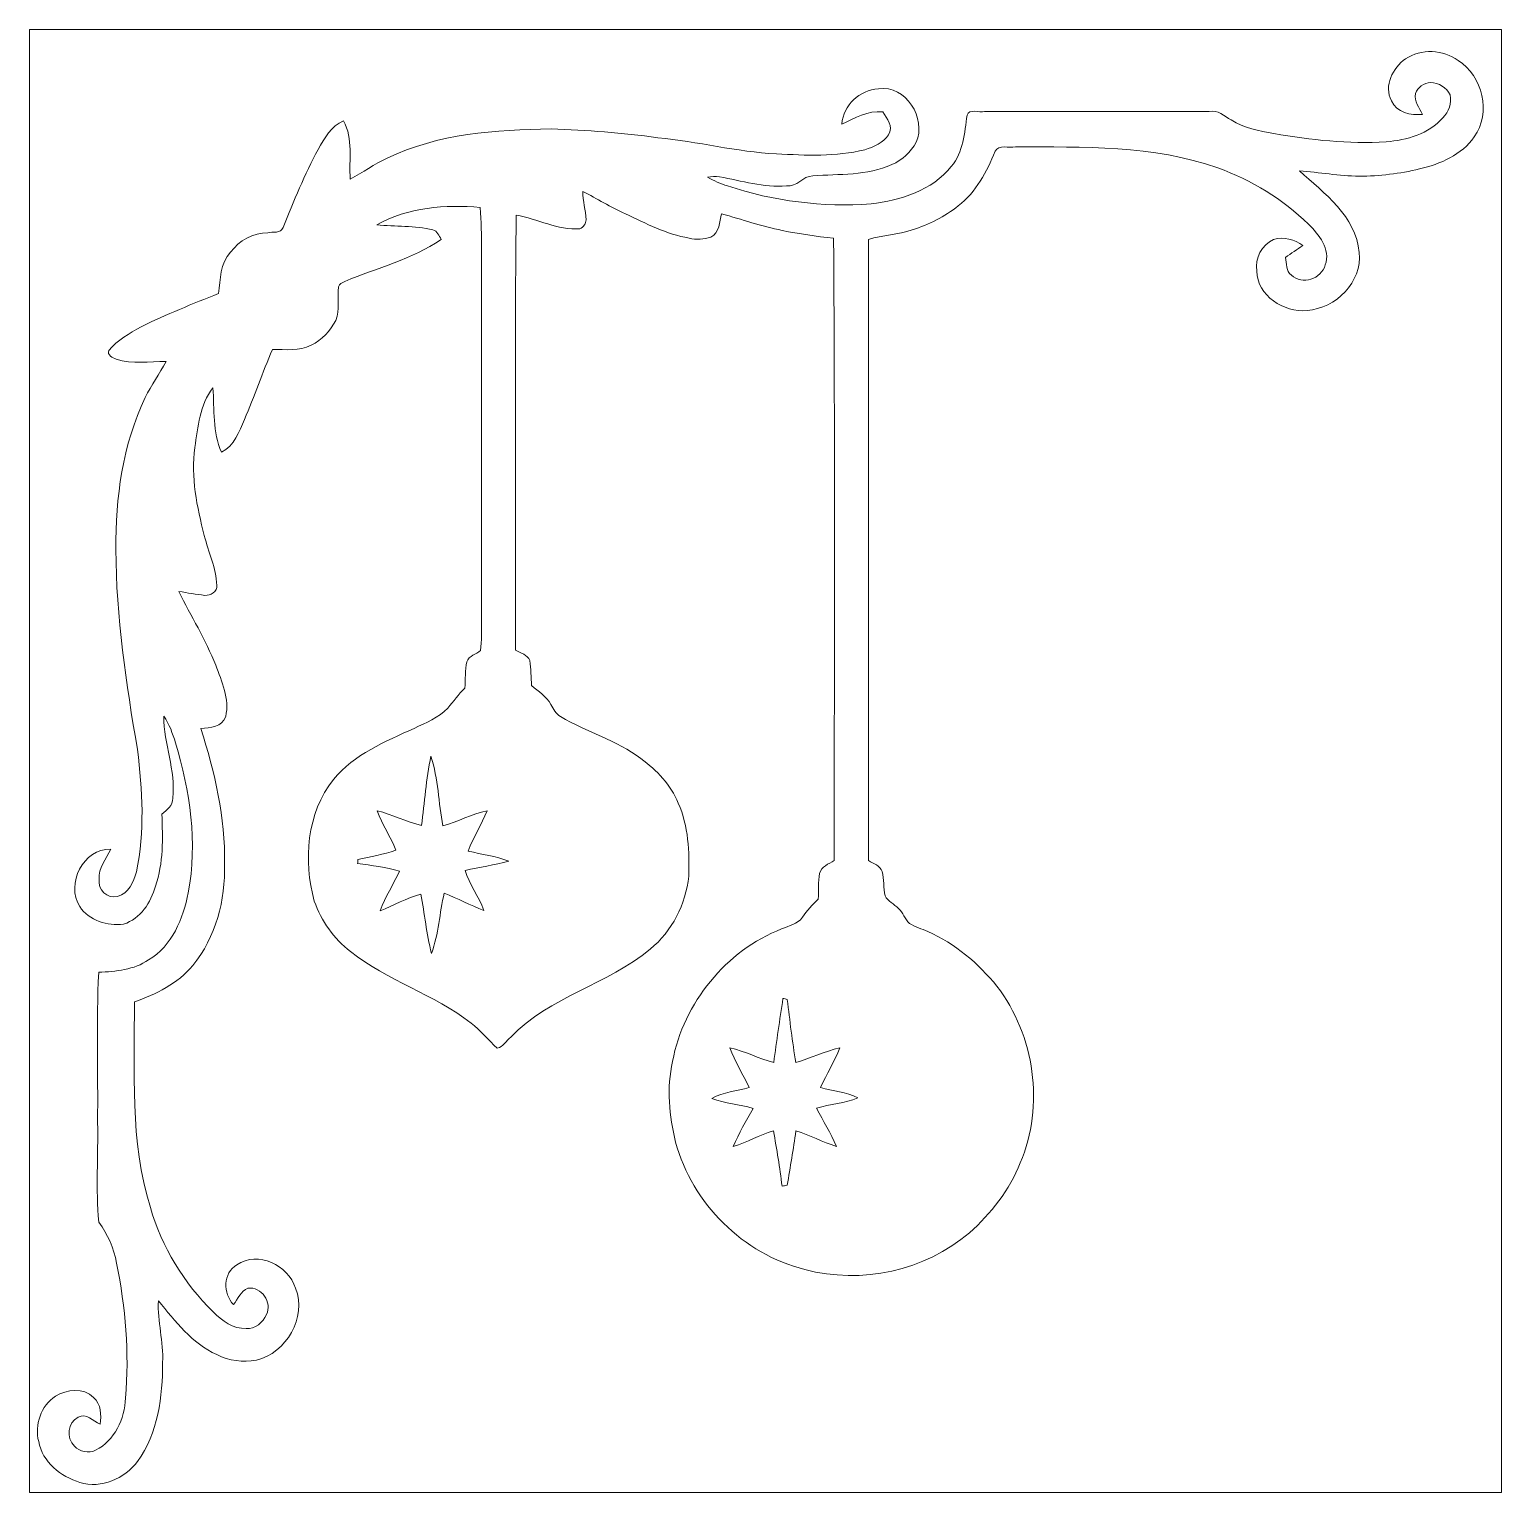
# Model space of a CAD drawing. Header units: centimetres. Extents: x -16.8 to 16.8, y -16.7 to 16.7.
import ezdxf

# ---------------------------------------------------------------- set-up
doc = ezdxf.new("R2010")
doc.units = ezdxf.units.CM
doc.header["$MEASUREMENT"] = 0
doc.layers.add('Layer 1', color=7, linetype='Continuous')

msp = doc.modelspace()

# ---------------------------------------------------------------- linework, layer by layer
at = {"layer": 'Layer 1', "lineweight": 9}
for points, knots in [([(-16.77458, 16.66875), (-16.77458, 16.66875), (16.77458, 16.66875), (16.77458, 16.66875), (16.77458, 16.66875), (16.77458, 16.66875), (16.77458, -16.66875), (16.77458, -16.66875), (16.77458, -16.66875), (16.77458, -16.66875), (-16.77458, -16.66875), (-16.77458, -16.66875), (-16.77458, -16.66875), (-16.77458, -16.66875), (-16.77458, 16.66875), (-16.77458, 16.66875), (-16.77458, 16.66875), (-16.77458, 16.66875), (-16.77458, 16.66875), (-16.77458, 16.66875)], [0, 0, 0, 0, 0.16666667, 0.16666667, 0.16666667, 0.16666667, 0.33333333, 0.33333333, 0.33333333, 0.33333333, 0.5, 0.5, 0.5, 0.5, 0.66666667, 0.66666667, 0.66666667, 0.66666667, 1, 1, 1, 1]), ([(14.58771, 15.99847), (14.29667, 15.79633), (14.08042, 15.3864), (14.26598, 15.0435), (14.26598, 15.0435), (14.37605, 14.77433), (14.70977, 14.7066), (14.96977, 14.73341), (14.96977, 14.73341), (14.90204, 14.88652), (14.77292, 15.02727), (14.81208, 15.2086), (14.81208, 15.2086), (14.85794, 15.3543), (15.00893, 15.44391), (15.15533, 15.45802), (15.15533, 15.45802), (15.33878, 15.4559), (15.52399, 15.34619), (15.59983, 15.17615), (15.59983, 15.17615), (15.64781, 14.98953), (15.56949, 14.78844), (15.43367, 14.65827), (15.43367, 14.65827), (15.12006, 14.28327), (14.61382, 14.1478), (14.14568, 14.10758), (14.14568, 14.10758), (13.28773, 14.05396), (12.42801, 14.15203), (11.58275, 14.2942), (11.58275, 14.2942), (11.2522, 14.36829), (10.89942, 14.41027), (10.61297, 14.60571), (10.61297, 14.60571), (10.45386, 14.69319), (10.31028, 14.84559), (10.10849, 14.79903), (10.10849, 14.79903), (8.40281, 14.80256), (6.69678, 14.79515), (4.99075, 14.8022), (4.99075, 14.8022), (4.87645, 14.75458), (4.64291, 14.88087), (4.59352, 14.71507), (4.59352, 14.71507), (4.53425, 14.3129), (4.51026, 13.87299), (4.23439, 13.54702), (4.23439, 13.54702), (3.79412, 12.99492), (3.07904, 12.77867), (2.40559, 12.69436), (2.40559, 12.69436), (1.3021, 12.61498), (0.18415, 12.75292), (-0.86501, 13.10428), (-0.86501, 13.10428), (-1.02447, 13.15191), (-1.17722, 13.21999), (-1.31974, 13.30501), (-1.31974, 13.30501), (-1.22978, 13.3163), (-1.13771, 13.32653), (-1.04704, 13.30995), (-1.04704, 13.30995), (-0.54257, 13.22387), (-0.04128, 13.06019), (0.47731, 13.10816), (0.47731, 13.10816), (0.7172, 13.06901), (0.84914, 13.33041), (1.0795, 13.33394), (1.0795, 13.33394), (1.68134, 13.37769), (2.31775, 13.32759), (2.87937, 13.59394), (2.87937, 13.59394), (3.11891, 13.68496), (3.31047, 13.87722), (3.43676, 14.09665), (3.43676, 14.09665), (3.67065, 14.63887), (3.20287, 15.41604), (2.57316, 15.31267), (2.57316, 15.31267), (2.14877, 15.29256), (1.76636, 14.9412), (1.74166, 14.51187), (1.74166, 14.51187), (2.03764, 14.65404), (2.32904, 14.82513), (2.67511, 14.79056), (2.67511, 14.79056), (2.76825, 14.63675), (2.91536, 14.45966), (2.8067, 14.2681), (2.8067, 14.2681), (2.68534, 14.08712), (2.46768, 13.98834), (2.26342, 13.92908), (2.26342, 13.92908), (1.6069, 13.76045), (0.91969, 13.80243), (0.24977, 13.83242), (0.24977, 13.83242), (-0.6604, 13.88357), (-1.54658, 14.11111), (-2.45181, 14.20213), (-2.45181, 14.20213), (-3.25896, 14.31396), (-4.07282, 14.37464), (-4.88703, 14.40074), (-4.88703, 14.40074), (-6.15209, 14.38734), (-7.46231, 14.29314), (-8.62013, 13.73787), (-8.62013, 13.73787), (-8.91575, 13.60382), (-9.1754, 13.4052), (-9.46468, 13.26021), (-9.46468, 13.26021), (-9.49501, 13.69907), (-9.39236, 14.18096), (-9.61461, 14.58313), (-9.61461, 14.58313), (-9.90247, 14.47659), (-10.04676, 14.18414), (-10.19563, 13.93684), (-10.19563, 13.93684), (-10.50643, 13.36428), (-10.74738, 12.75715), (-10.99538, 12.15602), (-10.99538, 12.15602), (-11.04265, 12.01349), (-11.23562, 12.06359), (-11.34004, 12.03642), (-11.34004, 12.03642), (-11.6773, 12.04207), (-11.99268, 11.85721), (-12.19059, 11.59087), (-12.19059, 11.59087), (-12.42766, 11.34251), (-12.42801, 10.97351), (-12.46223, 10.65389), (-12.46223, 10.65389), (-13.05666, 10.41329), (-13.65497, 10.17905), (-14.23, 9.8933), (-14.23, 9.8933), (-14.4974, 9.74866), (-14.76869, 9.59026), (-14.9666, 9.35461), (-14.9666, 9.35461), (-15.00964, 9.24384), (-14.87734, 9.19127), (-14.79691, 9.15635), (-14.79691, 9.15635), (-14.42932, 9.0364), (-14.03879, 9.10484), (-13.66026, 9.10202), (-13.66026, 9.10202), (-13.80984, 8.82297), (-13.99928, 8.5665), (-14.13404, 8.27899), (-14.13404, 8.27899), (-14.65157, 7.2069), (-14.81631, 5.99616), (-14.8022, 4.81542), (-14.8022, 4.81542), (-14.80326, 3.28366), (-14.56972, 1.76601), (-14.3129, 0.25964), (-14.3129, 0.25964), (-14.19684, -0.66287), (-14.14392, -1.61043), (-14.33724, -2.52659), (-14.33724, -2.52659), (-14.40639, -2.75519), (-14.51116, -3.02084), (-14.77045, -3.08398), (-14.77045, -3.08398), (-14.99553, -3.15383), (-15.22095, -2.92241), (-15.18708, -2.70051), (-15.18708, -2.70051), (-15.20331, -2.43734), (-15.02974, -2.23203), (-14.92179, -2.00978), (-14.92179, -2.00978), (-15.54621, -1.99108), (-15.95226, -2.79964), (-15.62876, -3.31505), (-15.62876, -3.31505), (-15.41533, -3.63573), (-14.99976, -3.76626), (-14.62934, -3.71651), (-14.62934, -3.71651), (-14.24199, -3.59833), (-14.00563, -3.22298), (-13.90333, -2.85115), (-13.90333, -2.85115), (-13.71953, -2.32339), (-13.73293, -1.76036), (-13.75798, -1.21073), (-13.75798, -1.21073), (-13.64121, -1.1176), (-13.50363, -1.01671), (-13.50927, -0.84596), (-13.50927, -0.84596), (-13.43625, -0.21273), (-13.71283, 0.39158), (-13.71388, 1.01882), (-13.71388, 1.01882), (-13.58194, 0.84032), (-13.51421, 0.62583), (-13.44613, 0.41769), (-13.44613, 0.41769), (-13.11487, -0.68439), (-12.93848, -1.85984), (-13.15579, -3.00179), (-13.15579, -3.00179), (-13.27362, -3.58951), (-13.51739, -4.21146), (-14.0589, -4.53143), (-14.0589, -4.53143), (-14.39157, -4.76074), (-14.80432, -4.79354), (-15.19484, -4.81506), (-15.19484, -4.81506), (-15.25446, -5.95454), (-15.20825, -7.09648), (-15.22201, -8.23736), (-15.22201, -8.23736), (-15.20402, -8.99372), (-15.26505, -9.7536), (-15.19273, -10.50749), (-15.19273, -10.50749), (-14.9927, -10.78583), (-14.84948, -11.10192), (-14.79021, -11.44305), (-14.79021, -11.44305), (-14.58136, -12.45059), (-14.49881, -13.48952), (-14.58313, -14.5161), (-14.58313, -14.5161), (-14.60571, -14.98812), (-14.83148, -15.48236), (-15.26646, -15.70602), (-15.26646, -15.70602), (-15.42556, -15.78469), (-15.63229, -15.73918), (-15.75082, -15.60971), (-15.75082, -15.60971), (-15.93744, -15.42627), (-15.90922, -15.07455), (-15.66792, -14.95319), (-15.66792, -14.95319), (-15.4813, -14.84277), (-15.32537, -15.04597), (-15.16521, -15.11229), (-15.16521, -15.11229), (-15.1324, -14.90027), (-15.13734, -14.65262), (-15.31726, -14.50587), (-15.31726, -14.50587), (-15.54057, -14.26139), (-15.92474, -14.31854), (-16.18192, -14.47482), (-16.18192, -14.47482), (-16.50824, -14.68896), (-16.66663, -15.13205), (-16.56327, -15.50529), (-16.56327, -15.50529), (-16.48178, -15.97378), (-16.06056, -16.30856), (-15.62312, -16.43733), (-15.62312, -16.43733), (-15.14193, -16.58902), (-14.60112, -16.35548), (-14.31114, -15.95967), (-14.31114, -15.95967), (-13.84829, -15.31373), (-13.73611, -14.47976), (-13.73858, -13.70506), (-13.73858, -13.70506), (-13.716, -13.23234), (-13.85993, -12.77126), (-13.83524, -12.29924), (-13.83524, -12.29924), (-13.45389, -12.76773), (-13.06971, -13.26621), (-12.50491, -13.52621), (-12.50491, -13.52621), (-12.23257, -13.68107), (-11.90731, -13.69377), (-11.60357, -13.65321), (-11.60357, -13.65321), (-10.922, -13.48493), (-10.44504, -12.68307), (-10.70928, -12.01314), (-10.70928, -12.01314), (-10.88461, -11.4875), (-11.55982, -11.14496), (-12.04771, -11.48221), (-12.04771, -11.48221), (-12.36839, -11.66389), (-12.36274, -12.13414), (-12.12391, -12.38462), (-12.12391, -12.38462), (-12.0209, -12.26009), (-11.96128, -12.07276), (-11.79759, -12.01208), (-11.79759, -12.01208), (-11.48997, -11.96975), (-11.22786, -12.33805), (-11.37461, -12.61428), (-11.37461, -12.61428), (-11.45293, -12.78996), (-11.63108, -12.94694), (-11.83393, -12.92966), (-11.83393, -12.92966), (-12.1352, -12.948), (-12.38462, -12.7508), (-12.58782, -12.55289), (-12.58782, -12.55289), (-13.25563, -11.89743), (-13.75304, -11.07123), (-14.01904, -10.17376), (-14.01904, -10.17376), (-14.48964, -8.65893), (-14.37534, -7.0545), (-14.38346, -5.48922), (-14.38346, -5.48922), (-13.8871, -5.31248), (-13.39427, -5.07189), (-13.05207, -4.65772), (-13.05207, -4.65772), (-12.52432, -4.01673), (-12.30877, -3.16512), (-12.32606, -2.34597), (-12.32606, -2.34597), (-12.3123, -1.29434), (-12.54901, -0.25788), (-12.86581, 0.73872), (-12.86581, 0.73872), (-12.65626, 0.76447), (-12.38603, 0.77223), (-12.30171, 1.01141), (-12.30171, 1.01141), (-12.20999, 1.4157), (-12.39167, 1.81116), (-12.52926, 2.18193), (-12.52926, 2.18193), (-12.7575, 2.76754), (-13.09335, 3.30059), (-13.36993, 3.86256), (-13.36993, 3.86256), (-13.17202, 3.83364), (-12.97552, 3.79589), (-12.7762, 3.77437), (-12.7762, 3.77437), (-12.64708, 3.76273), (-12.49045, 3.85974), (-12.50315, 4.00262), (-12.50315, 4.00262), (-12.51867, 4.39773), (-12.69612, 4.75686), (-12.7889, 5.13539), (-12.7889, 5.13539), (-12.95929, 5.78908), (-13.09688, 6.46606), (-13.00692, 7.14446), (-13.00692, 7.14446), (-12.93495, 7.61012), (-12.89332, 8.11671), (-12.59311, 8.50265), (-12.59311, 8.50265), (-12.55959, 8.01405), (-12.60651, 7.49335), (-12.39591, 7.03545), (-12.39591, 7.03545), (-12.11016, 7.18185), (-11.98845, 7.50464), (-11.87415, 7.78369), (-11.87415, 7.78369), (-11.64484, 8.30721), (-11.46704, 8.85155), (-11.23527, 9.37401), (-11.23527, 9.37401), (-10.9414, 9.38389), (-10.62355, 9.32709), (-10.3565, 9.47667), (-10.3565, 9.47667), (-10.10779, 9.5885), (-9.91623, 9.80017), (-9.79346, 10.04041), (-9.79346, 10.04041), (-9.69398, 10.28453), (-9.7596, 10.5477), (-9.73138, 10.80064), (-9.73138, 10.80064), (-9.72079, 10.87367), (-9.64001, 10.89625), (-9.58462, 10.92694), (-9.58462, 10.92694), (-8.85261, 11.23915), (-8.05427, 11.42471), (-7.39352, 11.88544), (-7.39352, 11.88544), (-7.43903, 11.96763), (-7.47607, 12.07629), (-7.57802, 12.10239), (-7.57802, 12.10239), (-7.99712, 12.20258), (-8.43315, 12.17859), (-8.85966, 12.21387), (-8.85966, 12.21387), (-8.14987, 12.61886), (-7.29862, 12.68201), (-6.49993, 12.61251), (-6.49993, 12.61251), (-6.47912, 12.29536), (-6.47171, 11.97751), (-6.47206, 11.65931), (-6.47206, 11.65931), (-6.47453, 9.07239), (-6.47383, 6.48511), (-6.47277, 3.89819), (-6.47277, 3.89819), (-6.47665, 3.43747), (-6.4516, 2.97497), (-6.49288, 2.51531), (-6.49288, 2.51531), (-6.5973, 2.43205), (-6.75287, 2.39748), (-6.8072, 2.26272), (-6.8072, 2.26272), (-6.852, 2.06657), (-6.83225, 1.8609), (-6.85236, 1.66088), (-6.85236, 1.66088), (-6.99382, 1.51906), (-7.11306, 1.35855), (-7.23794, 1.20227), (-7.23794, 1.20227), (-7.45208, 0.98637), (-7.73642, 0.8703), (-8.00664, 0.7426), (-8.00664, 0.7426), (-8.66775, 0.44521), (-9.37189, 0.15522), (-9.84638, -0.41804), (-9.84638, -0.41804), (-10.4521, -1.19098), (-10.54171, -2.26942), (-10.28241, -3.19229), (-10.28241, -3.19229), (-10.12613, -3.64419), (-9.83791, -4.04989), (-9.45868, -4.34199), (-9.45868, -4.34199), (-8.61871, -5.00874), (-7.55544, -5.30895), (-6.71089, -5.97006), (-6.71089, -5.97006), (-6.48794, -6.13622), (-6.32072, -6.36199), (-6.11293, -6.54403), (-6.11293, -6.54403), (-5.97535, -6.52074), (-5.90832, -6.37187), (-5.80672, -6.29285), (-5.80672, -6.29285), (-4.92125, -5.36469), (-3.59728, -5.09552), (-2.62855, -4.2859), (-2.62855, -4.2859), (-2.12478, -3.88126), (-1.81928, -3.26461), (-1.75013, -2.62714), (-1.75013, -2.62714), (-1.73002, -2.06657), (-1.75613, -1.48378), (-1.9872, -0.96308), (-1.9872, -0.96308), (-2.15829, -0.54539), (-2.47756, -0.20673), (-2.83951, 0.05433), (-2.83951, 0.05433), (-3.39513, 0.47308), (-4.07564, 0.66393), (-4.67113, 1.01141), (-4.67113, 1.01141), (-4.78226, 1.06962), (-4.82741, 1.19027), (-4.89056, 1.28976), (-4.89056, 1.28976), (-4.9978, 1.46826), (-5.17137, 1.58962), (-5.33118, 1.71662), (-5.33118, 1.71662), (-5.34423, 1.90712), (-5.34141, 2.09938), (-5.37281, 2.28741), (-5.37281, 2.28741), (-5.42431, 2.42182), (-5.582, 2.45921), (-5.69489, 2.5273), (-5.69489, 2.5273), (-5.69101, 5.83177), (-5.71535, 9.13659), (-5.68254, 12.44071), (-5.68254, 12.44071), (-5.19395, 12.35146), (-4.73639, 12.09005), (-4.22769, 12.12674), (-4.22769, 12.12674), (-4.14479, 12.15813), (-4.09399, 12.24668), (-4.08905, 12.33241), (-4.08905, 12.33241), (-4.09646, 12.55042), (-4.16278, 12.76103), (-4.1656, 12.97905), (-4.1656, 12.97905), (-3.83928, 12.81324), (-3.52848, 12.61816), (-3.19405, 12.46717), (-3.19405, 12.46717), (-2.72415, 12.25056), (-2.25778, 12.00009), (-1.74061, 11.91542), (-1.74061, 11.91542), (-1.57762, 11.8685), (-1.4037, 11.88367), (-1.2446, 11.93659), (-1.2446, 11.93659), (-1.04916, 12.03149), (-1.04458, 12.28866), (-1.0033, 12.46928), (-1.0033, 12.46928), (-0.54222, 12.34158), (-0.09066, 12.17683), (0.38135, 12.09111), (0.38135, 12.09111), (0.76694, 12.00644), (1.15852, 11.95423), (1.55046, 11.91048), (1.55046, 11.91048), (1.5875, 7.18467), (1.56563, 2.45745), (1.56669, -2.26907), (1.56669, -2.26907), (1.44145, -2.34668), (1.27176, -2.40453), (1.22837, -2.56187), (1.22837, -2.56187), (1.20156, -2.75555), (1.21179, -2.95275), (1.20156, -3.14819), (1.20156, -3.14819), (1.06645, -3.27237), (0.94192, -3.40783), (0.84032, -3.56094), (0.84032, -3.56094), (0.73448, -3.72181), (0.53058, -3.74967), (0.36795, -3.82552), (0.36795, -3.82552), (-0.90205, -4.32188), (-1.86267, -5.51074), (-2.11878, -6.84495), (-2.11878, -6.84495), (-2.25531, -7.45243), (-2.19357, -8.08637), (-2.04999, -8.68609), (-2.04999, -8.68609), (-1.6704, -10.08204), (-0.50624, -11.23809), (0.89994, -11.58699), (0.89994, -11.58699), (2.18581, -11.92989), (3.63396, -11.61803), (4.64644, -10.74949), (4.64644, -10.74949), (5.14279, -10.31311), (5.55872, -9.77406), (5.80531, -9.15776), (5.80531, -9.15776), (6.36341, -7.84966), (6.13586, -6.25616), (5.27367, -5.13221), (5.27367, -5.13221), (4.84999, -4.60798), (4.31835, -4.15925), (3.69923, -3.88549), (3.69923, -3.88549), (3.56023, -3.8227), (3.4103, -3.78213), (3.28154, -3.69958), (3.28154, -3.69958), (3.17182, -3.6068), (3.13655, -3.45405), (3.0286, -3.3595), (3.0286, -3.3595), (2.93299, -3.25861), (2.79188, -3.19828), (2.7238, -3.07411), (2.7238, -3.07411), (2.69346, -2.88854), (2.69487, -2.69875), (2.66171, -2.5146), (2.66171, -2.5146), (2.60879, -2.38337), (2.45886, -2.34033), (2.34879, -2.27013), (2.34879, -2.27013), (2.34068, 2.44828), (2.35091, 7.16703), (2.34386, 11.88544), (2.34386, 11.88544), (2.67194, 11.9828), (3.02013, 11.99303), (3.34398, 12.10627), (3.34398, 12.10627), (3.72392, 12.21775), (4.07952, 12.40614), (4.39385, 12.64638), (4.39385, 12.64638), (4.79707, 12.96247), (5.04437, 13.42566), (5.23381, 13.89204), (5.23381, 13.89204), (5.31601, 14.06066), (5.55449, 13.95448), (5.69666, 13.99152), (5.69666, 13.99152), (7.23688, 13.98693), (8.8332, 14.03844), (10.3064, 13.51315), (10.3064, 13.51315), (11.07722, 13.24222), (11.7856, 12.79878), (12.37474, 12.23363), (12.37474, 12.23363), (12.61392, 11.99409), (12.88309, 11.66566), (12.75821, 11.30194), (12.75821, 11.30194), (12.6679, 10.98374), (12.23081, 10.83945), (11.98386, 11.06699), (11.98386, 11.06699), (11.86109, 11.16048), (11.87379, 11.33863), (11.84945, 11.47233), (11.84945, 11.47233), (11.98033, 11.56617), (12.11439, 11.65578), (12.24809, 11.74574), (12.24809, 11.74574), (12.05724, 11.88438), (11.81241, 11.95776), (11.57887, 11.87944), (11.57887, 11.87944), (11.31147, 11.76302), (11.14884, 11.45187), (11.19576, 11.16436), (11.19576, 11.16436), (11.20669, 10.60062), (11.81453, 10.21503), (12.34193, 10.26442), (12.34193, 10.26442), (12.99457, 10.31452), (13.60523, 10.90859), (13.52938, 11.58875), (13.52938, 11.58875), (13.45706, 12.41707), (12.7321, 12.93424), (12.1666, 13.44683), (12.1666, 13.44683), (12.62133, 13.41367), (13.07183, 13.32971), (13.52867, 13.32477), (13.52867, 13.32477), (13.99222, 13.32724), (14.45577, 13.38404), (14.90698, 13.49022), (14.90698, 13.49022), (15.37935, 13.60205), (15.86583, 13.81301), (16.15405, 14.22082), (16.15405, 14.22082), (16.54175, 14.76728), (16.34596, 15.60936), (15.78539, 15.96108), (15.78539, 15.96108), (15.44179, 16.20837), (14.94226, 16.23871), (14.58771, 15.99847)], [0, 0, 0, 0, 0.00564972, 0.00564972, 0.00564972, 0.00564972, 0.01129944, 0.01129944, 0.01129944, 0.01129944, 0.01694915, 0.01694915, 0.01694915, 0.01694915, 0.02259887, 0.02259887, 0.02259887, 0.02259887, 0.02824859, 0.02824859, 0.02824859, 0.02824859, 0.03389831, 0.03389831, 0.03389831, 0.03389831, 0.03954802, 0.03954802, 0.03954802, 0.03954802, 0.04519774, 0.04519774, 0.04519774, 0.04519774, 0.05084746, 0.05084746, 0.05084746, 0.05084746, 0.05649718, 0.05649718, 0.05649718, 0.05649718, 0.06214689, 0.06214689, 0.06214689, 0.06214689, 0.06779661, 0.06779661, 0.06779661, 0.06779661, 0.07344633, 0.07344633, 0.07344633, 0.07344633, 0.07909605, 0.07909605, 0.07909605, 0.07909605, 0.08474576, 0.08474576, 0.08474576, 0.08474576, 0.09039548, 0.09039548, 0.09039548, 0.09039548, 0.0960452, 0.0960452, 0.0960452, 0.0960452, 0.10169492, 0.10169492, 0.10169492, 0.10169492, 0.10734463, 0.10734463, 0.10734463, 0.10734463, 0.11299435, 0.11299435, 0.11299435, 0.11299435, 0.11864407, 0.11864407, 0.11864407, 0.11864407, 0.12429379, 0.12429379, 0.12429379, 0.12429379, 0.1299435, 0.1299435, 0.1299435, 0.1299435, 0.13559322, 0.13559322, 0.13559322, 0.13559322, 0.14124294, 0.14124294, 0.14124294, 0.14124294, 0.14689266, 0.14689266, 0.14689266, 0.14689266, 0.15254237, 0.15254237, 0.15254237, 0.15254237, 0.15819209, 0.15819209, 0.15819209, 0.15819209, 0.16384181, 0.16384181, 0.16384181, 0.16384181, 0.16949153, 0.16949153, 0.16949153, 0.16949153, 0.17514124, 0.17514124, 0.17514124, 0.17514124, 0.18079096, 0.18079096, 0.18079096, 0.18079096, 0.18644068, 0.18644068, 0.18644068, 0.18644068, 0.1920904, 0.1920904, 0.1920904, 0.1920904, 0.19774011, 0.19774011, 0.19774011, 0.19774011, 0.20338983, 0.20338983, 0.20338983, 0.20338983, 0.20903955, 0.20903955, 0.20903955, 0.20903955, 0.21468927, 0.21468927, 0.21468927, 0.21468927, 0.22033898, 0.22033898, 0.22033898, 0.22033898, 0.2259887, 0.2259887, 0.2259887, 0.2259887, 0.23163842, 0.23163842, 0.23163842, 0.23163842, 0.23728814, 0.23728814, 0.23728814, 0.23728814, 0.24293785, 0.24293785, 0.24293785, 0.24293785, 0.24858757, 0.24858757, 0.24858757, 0.24858757, 0.25423729, 0.25423729, 0.25423729, 0.25423729, 0.25988701, 0.25988701, 0.25988701, 0.25988701, 0.26553672, 0.26553672, 0.26553672, 0.26553672, 0.27118644, 0.27118644, 0.27118644, 0.27118644, 0.27683616, 0.27683616, 0.27683616, 0.27683616, 0.28248588, 0.28248588, 0.28248588, 0.28248588, 0.28813559, 0.28813559, 0.28813559, 0.28813559, 0.29378531, 0.29378531, 0.29378531, 0.29378531, 0.29943503, 0.29943503, 0.29943503, 0.29943503, 0.30508475, 0.30508475, 0.30508475, 0.30508475, 0.31073446, 0.31073446, 0.31073446, 0.31073446, 0.31638418, 0.31638418, 0.31638418, 0.31638418, 0.3220339, 0.3220339, 0.3220339, 0.3220339, 0.32768362, 0.32768362, 0.32768362, 0.32768362, 0.33333333, 0.33333333, 0.33333333, 0.33333333, 0.33898305, 0.33898305, 0.33898305, 0.33898305, 0.34463277, 0.34463277, 0.34463277, 0.34463277, 0.35028249, 0.35028249, 0.35028249, 0.35028249, 0.3559322, 0.3559322, 0.3559322, 0.3559322, 0.36158192, 0.36158192, 0.36158192, 0.36158192, 0.36723164, 0.36723164, 0.36723164, 0.36723164, 0.37288136, 0.37288136, 0.37288136, 0.37288136, 0.37853107, 0.37853107, 0.37853107, 0.37853107, 0.38418079, 0.38418079, 0.38418079, 0.38418079, 0.38983051, 0.38983051, 0.38983051, 0.38983051, 0.39548023, 0.39548023, 0.39548023, 0.39548023, 0.40112994, 0.40112994, 0.40112994, 0.40112994, 0.40677966, 0.40677966, 0.40677966, 0.40677966, 0.41242938, 0.41242938, 0.41242938, 0.41242938, 0.4180791, 0.4180791, 0.4180791, 0.4180791, 0.42372881, 0.42372881, 0.42372881, 0.42372881, 0.42937853, 0.42937853, 0.42937853, 0.42937853, 0.43502825, 0.43502825, 0.43502825, 0.43502825, 0.44067797, 0.44067797, 0.44067797, 0.44067797, 0.44632768, 0.44632768, 0.44632768, 0.44632768, 0.4519774, 0.4519774, 0.4519774, 0.4519774, 0.45762712, 0.45762712, 0.45762712, 0.45762712, 0.46327684, 0.46327684, 0.46327684, 0.46327684, 0.46892655, 0.46892655, 0.46892655, 0.46892655, 0.47457627, 0.47457627, 0.47457627, 0.47457627, 0.48022599, 0.48022599, 0.48022599, 0.48022599, 0.48587571, 0.48587571, 0.48587571, 0.48587571, 0.49152542, 0.49152542, 0.49152542, 0.49152542, 0.49717514, 0.49717514, 0.49717514, 0.49717514, 0.50282486, 0.50282486, 0.50282486, 0.50282486, 0.50847458, 0.50847458, 0.50847458, 0.50847458, 0.51412429, 0.51412429, 0.51412429, 0.51412429, 0.51977401, 0.51977401, 0.51977401, 0.51977401, 0.52542373, 0.52542373, 0.52542373, 0.52542373, 0.53107345, 0.53107345, 0.53107345, 0.53107345, 0.53672316, 0.53672316, 0.53672316, 0.53672316, 0.54237288, 0.54237288, 0.54237288, 0.54237288, 0.5480226, 0.5480226, 0.5480226, 0.5480226, 0.55367232, 0.55367232, 0.55367232, 0.55367232, 0.55932203, 0.55932203, 0.55932203, 0.55932203, 0.56497175, 0.56497175, 0.56497175, 0.56497175, 0.57062147, 0.57062147, 0.57062147, 0.57062147, 0.57627119, 0.57627119, 0.57627119, 0.57627119, 0.5819209, 0.5819209, 0.5819209, 0.5819209, 0.58757062, 0.58757062, 0.58757062, 0.58757062, 0.59322034, 0.59322034, 0.59322034, 0.59322034, 0.59887006, 0.59887006, 0.59887006, 0.59887006, 0.60451977, 0.60451977, 0.60451977, 0.60451977, 0.61016949, 0.61016949, 0.61016949, 0.61016949, 0.61581921, 0.61581921, 0.61581921, 0.61581921, 0.62146893, 0.62146893, 0.62146893, 0.62146893, 0.62711864, 0.62711864, 0.62711864, 0.62711864, 0.63276836, 0.63276836, 0.63276836, 0.63276836, 0.63841808, 0.63841808, 0.63841808, 0.63841808, 0.6440678, 0.6440678, 0.6440678, 0.6440678, 0.64971751, 0.64971751, 0.64971751, 0.64971751, 0.65536723, 0.65536723, 0.65536723, 0.65536723, 0.66101695, 0.66101695, 0.66101695, 0.66101695, 0.66666667, 0.66666667, 0.66666667, 0.66666667, 0.67231638, 0.67231638, 0.67231638, 0.67231638, 0.6779661, 0.6779661, 0.6779661, 0.6779661, 0.68361582, 0.68361582, 0.68361582, 0.68361582, 0.68926554, 0.68926554, 0.68926554, 0.68926554, 0.69491525, 0.69491525, 0.69491525, 0.69491525, 0.70056497, 0.70056497, 0.70056497, 0.70056497, 0.70621469, 0.70621469, 0.70621469, 0.70621469, 0.71186441, 0.71186441, 0.71186441, 0.71186441, 0.71751412, 0.71751412, 0.71751412, 0.71751412, 0.72316384, 0.72316384, 0.72316384, 0.72316384, 0.72881356, 0.72881356, 0.72881356, 0.72881356, 0.73446328, 0.73446328, 0.73446328, 0.73446328, 0.74011299, 0.74011299, 0.74011299, 0.74011299, 0.74576271, 0.74576271, 0.74576271, 0.74576271, 0.75141243, 0.75141243, 0.75141243, 0.75141243, 0.75706215, 0.75706215, 0.75706215, 0.75706215, 0.76271186, 0.76271186, 0.76271186, 0.76271186, 0.76836158, 0.76836158, 0.76836158, 0.76836158, 0.7740113, 0.7740113, 0.7740113, 0.7740113, 0.77966102, 0.77966102, 0.77966102, 0.77966102, 0.78531073, 0.78531073, 0.78531073, 0.78531073, 0.79096045, 0.79096045, 0.79096045, 0.79096045, 0.79661017, 0.79661017, 0.79661017, 0.79661017, 0.80225989, 0.80225989, 0.80225989, 0.80225989, 0.8079096, 0.8079096, 0.8079096, 0.8079096, 0.81355932, 0.81355932, 0.81355932, 0.81355932, 0.81920904, 0.81920904, 0.81920904, 0.81920904, 0.82485876, 0.82485876, 0.82485876, 0.82485876, 0.83050847, 0.83050847, 0.83050847, 0.83050847, 0.83615819, 0.83615819, 0.83615819, 0.83615819, 0.84180791, 0.84180791, 0.84180791, 0.84180791, 0.84745763, 0.84745763, 0.84745763, 0.84745763, 0.85310734, 0.85310734, 0.85310734, 0.85310734, 0.85875706, 0.85875706, 0.85875706, 0.85875706, 0.86440678, 0.86440678, 0.86440678, 0.86440678, 0.8700565, 0.8700565, 0.8700565, 0.8700565, 0.87570621, 0.87570621, 0.87570621, 0.87570621, 0.88135593, 0.88135593, 0.88135593, 0.88135593, 0.88700565, 0.88700565, 0.88700565, 0.88700565, 0.89265537, 0.89265537, 0.89265537, 0.89265537, 0.89830508, 0.89830508, 0.89830508, 0.89830508, 0.9039548, 0.9039548, 0.9039548, 0.9039548, 0.90960452, 0.90960452, 0.90960452, 0.90960452, 0.91525424, 0.91525424, 0.91525424, 0.91525424, 0.92090395, 0.92090395, 0.92090395, 0.92090395, 0.92655367, 0.92655367, 0.92655367, 0.92655367, 0.93220339, 0.93220339, 0.93220339, 0.93220339, 0.93785311, 0.93785311, 0.93785311, 0.93785311, 0.94350282, 0.94350282, 0.94350282, 0.94350282, 0.94915254, 0.94915254, 0.94915254, 0.94915254, 0.95480226, 0.95480226, 0.95480226, 0.95480226, 0.96045198, 0.96045198, 0.96045198, 0.96045198, 0.96610169, 0.96610169, 0.96610169, 0.96610169, 0.97175141, 0.97175141, 0.97175141, 0.97175141, 0.97740113, 0.97740113, 0.97740113, 0.97740113, 0.98305085, 0.98305085, 0.98305085, 0.98305085, 0.98870056, 0.98870056, 0.98870056, 0.98870056, 1, 1, 1, 1]), ([(-7.62529, 0.10795), (-7.45278, -0.40287), (-7.45843, -0.95321), (-7.34977, -1.47884), (-7.34977, -1.47884), (-7.00934, -1.38042), (-6.69149, -1.21179), (-6.34506, -1.13312), (-6.34506, -1.13312), (-6.46536, -1.44992), (-6.66009, -1.73249), (-6.77298, -2.05317), (-6.77298, -2.05317), (-6.46677, -2.13219), (-6.14433, -2.16112), (-5.85082, -2.28565), (-5.85082, -2.28565), (-6.17926, -2.36926), (-6.51475, -2.42288), (-6.84636, -2.49202), (-6.84636, -2.49202), (-6.74723, -2.81623), (-6.52815, -3.08539), (-6.41985, -3.40536), (-6.41985, -3.40536), (-6.72536, -3.28366), (-7.01957, -3.13619), (-7.32226, -3.00814), (-7.32226, -3.00814), (-7.42915, -3.46393), (-7.44643, -3.94194), (-7.614, -4.38256), (-7.614, -4.38256), (-7.72478, -3.93771), (-7.76746, -3.4798), (-7.85671, -3.03071), (-7.85671, -3.03071), (-8.17915, -3.12279), (-8.46949, -3.29494), (-8.7824, -3.41242), (-8.7824, -3.41242), (-8.65893, -3.09915), (-8.48536, -2.80917), (-8.33755, -2.5079), (-8.33755, -2.5079), (-8.65223, -2.42852), (-8.9729, -2.37349), (-9.29499, -2.33504), (-9.29499, -2.33504), (-9.29428, -2.31316), (-9.29287, -2.26942), (-9.29217, -2.24755), (-9.29217, -2.24755), (-9.00113, -2.18264), (-8.70797, -2.12549), (-8.42433, -2.03271), (-8.42433, -2.03271), (-8.54922, -1.72579), (-8.73231, -1.44674), (-8.85331, -1.13806), (-8.85331, -1.13806), (-8.503, -1.20968), (-8.18762, -1.391), (-7.83872, -1.46826), (-7.83872, -1.46826), (-7.77064, -0.94262), (-7.73289, -0.41134), (-7.62529, 0.10795)], [0, 0, 0, 0, 0.05555556, 0.05555556, 0.05555556, 0.05555556, 0.11111111, 0.11111111, 0.11111111, 0.11111111, 0.16666667, 0.16666667, 0.16666667, 0.16666667, 0.22222222, 0.22222222, 0.22222222, 0.22222222, 0.27777778, 0.27777778, 0.27777778, 0.27777778, 0.33333333, 0.33333333, 0.33333333, 0.33333333, 0.38888889, 0.38888889, 0.38888889, 0.38888889, 0.44444444, 0.44444444, 0.44444444, 0.44444444, 0.5, 0.5, 0.5, 0.5, 0.55555556, 0.55555556, 0.55555556, 0.55555556, 0.61111111, 0.61111111, 0.61111111, 0.61111111, 0.66666667, 0.66666667, 0.66666667, 0.66666667, 0.72222222, 0.72222222, 0.72222222, 0.72222222, 0.77777778, 0.77777778, 0.77777778, 0.77777778, 0.83333333, 0.83333333, 0.83333333, 0.83333333, 0.88888889, 0.88888889, 0.88888889, 0.88888889, 1, 1, 1, 1]), ([(0.39758, -5.40808), (0.42192, -5.41479), (0.47061, -5.42784), (0.4953, -5.43454), (0.4953, -5.43454), (0.55598, -5.91467), (0.60819, -6.39621), (0.69215, -6.87317), (0.69215, -6.87317), (1.02976, -6.77263), (1.34902, -6.61599), (1.69298, -6.53556), (1.69298, -6.53556), (1.57233, -6.84883), (1.39382, -7.13458), (1.25448, -7.43938), (1.25448, -7.43938), (1.53599, -7.52299), (1.83974, -7.54309), (2.10608, -7.67539), (2.10608, -7.67539), (1.80834, -7.80732), (1.47391, -7.81473), (1.16522, -7.91245), (1.16522, -7.91245), (1.3141, -8.20244), (1.48625, -8.48042), (1.61466, -8.78099), (1.61466, -8.78099), (1.29928, -8.68504), (1.01071, -8.51923), (0.69321, -8.42927), (0.69321, -8.42927), (0.63676, -8.84308), (0.56339, -9.25442), (0.49601, -9.66717), (0.49601, -9.66717), (0.45614, -9.67317), (0.41628, -9.68022), (0.37677, -9.68728), (0.37677, -9.68728), (0.33232, -9.26536), (0.25471, -8.84802), (0.18274, -8.42998), (0.18274, -8.42998), (-0.13723, -8.51041), (-0.41769, -8.69456), (-0.73413, -8.78381), (-0.73413, -8.78381), (-0.61101, -8.48007), (-0.4385, -8.20138), (-0.28328, -7.91422), (-0.28328, -7.91422), (-0.58984, -7.81262), (-0.92181, -7.81156), (-1.22167, -7.68914), (-1.22167, -7.68914), (-0.96591, -7.53392), (-0.65123, -7.53181), (-0.37253, -7.43973), (-0.37253, -7.43973), (-0.51682, -7.1374), (-0.6925, -6.84918), (-0.81068, -6.53486), (-0.81068, -6.53486), (-0.46743, -6.61529), (-0.15064, -6.77757), (0.18838, -6.87211), (0.18838, -6.87211), (0.24977, -6.38281), (0.32667, -5.89562), (0.39758, -5.40808)], [0, 0, 0, 0, 0.05263158, 0.05263158, 0.05263158, 0.05263158, 0.10526316, 0.10526316, 0.10526316, 0.10526316, 0.15789474, 0.15789474, 0.15789474, 0.15789474, 0.21052632, 0.21052632, 0.21052632, 0.21052632, 0.26315789, 0.26315789, 0.26315789, 0.26315789, 0.31578947, 0.31578947, 0.31578947, 0.31578947, 0.36842105, 0.36842105, 0.36842105, 0.36842105, 0.42105263, 0.42105263, 0.42105263, 0.42105263, 0.47368421, 0.47368421, 0.47368421, 0.47368421, 0.52631579, 0.52631579, 0.52631579, 0.52631579, 0.57894737, 0.57894737, 0.57894737, 0.57894737, 0.63157895, 0.63157895, 0.63157895, 0.63157895, 0.68421053, 0.68421053, 0.68421053, 0.68421053, 0.73684211, 0.73684211, 0.73684211, 0.73684211, 0.78947368, 0.78947368, 0.78947368, 0.78947368, 0.84210526, 0.84210526, 0.84210526, 0.84210526, 0.89473684, 0.89473684, 0.89473684, 0.89473684, 1, 1, 1, 1])]:
    msp.add_open_spline(points, degree=3, knots=knots, dxfattribs=at)

doc.saveas('drawing.dxf')
